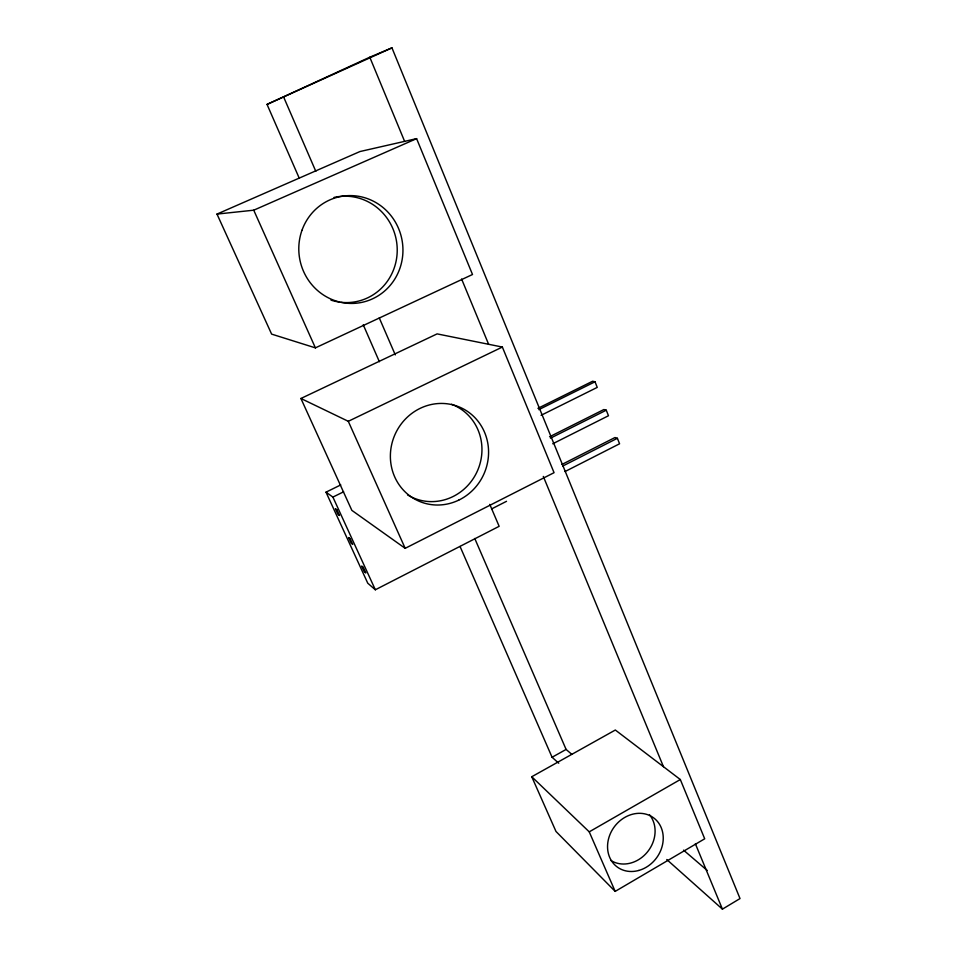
<?xml version="1.0" encoding="UTF-8"?>
<svg xmlns="http://www.w3.org/2000/svg" width="957" height="957" viewBox="0 0 957 957"><rect width="100%" height="100%" fill="white"/><g stroke="black" fill="none" stroke-linecap="round" stroke-linejoin="round"><path stroke-width="1.44" d="M666.766 859.518L722.427 909.15L740.012 898.563L391.951 47.85L369.785 57.205L267.039 104.409L299.302 178.325M615.172 891.398L704.699 838.799L680.319 779.536L615.327 730.024L531.757 776.737L555.981 831.454L615.172 891.398L589.237 831.848L531.757 776.737M589.237 831.848L680.319 779.536M460.054 546.483L552.081 757.262L566.101 749.439L571.748 754.283M340.764 484.912L326.002 492.173L367.763 583.208L375.335 589.775L499.147 526.314L489.781 504.375M561.867 464.48L614.968 437.54L617.397 438.282L619.574 443.785L565.049 471.538M562.788 466.023L617.397 438.282M405.182 548.325L554.055 472.686L502.365 347.056L437.11 333.885L300.917 398.483L351.853 510.368L405.182 548.325L348.288 421.307L300.917 398.483M491.898 508.765L506.528 501.312M549.569 436.763L603.855 409.548L606.271 410.182L608.473 415.745L552.751 443.773M550.466 438.186L606.271 410.182M541.088 415.302L597.24 387.394L595.015 381.771L592.634 381.233L537.93 408.34M538.779 409.656L595.015 381.771M326.002 492.173L332.904 497.09L343.599 491.814M348.288 421.307L502.365 347.056M315.403 347.87L472.507 274.503L416.606 138.633L359.964 151.541L216.988 214.081L271.621 334.113L315.403 347.87L253.737 210.193L216.988 214.081M267.039 104.409L391.951 47.85M253.737 210.193L416.606 138.633M683.549 850.151L707.271 870.487M552.081 757.262L558.756 763.219M332.904 497.09L375.335 589.775M363.241 324.77L379.379 361.722M283.774 97.339L315.81 171.315M379.271 317.903L395.289 354.891M474.756 538.468L566.101 749.439M369.785 57.205L404.62 141.361M461.609 279.037L488.62 344.281M543.313 476.43L663.464 766.701M695.38 843.787L722.427 909.15M649.492 814.754A30.217 25.983 -53.2 0 1 647.04 852.436A30.217 25.983 -53.2 0 1 610.901 860.475M334.017 197.441A53.269 51.367 79.2 0 1 397.095 246.308A53.269 51.367 79.2 0 1 341.254 302.316M339.783 302.137A53.269 51.367 79.2 0 1 331.002 300.139M451.537 404.261A50.577 48.089 -65.4 0 1 476.646 472.579A50.577 48.089 -65.4 0 1 407.538 494.877M336.864 509.782L335.405 508.705L338.012 514.411L339.484 515.5L336.864 509.782M350.118 538.731L348.623 537.547L351.207 543.181L352.714 544.389L350.118 538.731M363.229 567.345L361.686 566.054L364.246 571.628L365.789 572.944L363.229 567.345M638.845 870.439A30.588 26.222 -53.3 0 0 657.603 821.632A30.588 26.222 -53.3 0 0 609.729 835.15A30.588 26.222 -53.3 0 0 638.845 870.439M301.981 230.278A53.987 52.025 79.9 0 0 359.772 302.759A53.987 52.025 79.9 0 0 390.863 215.504A53.987 52.025 79.9 0 0 301.981 230.278M458.702 500.152A51.235 48.64 -65.4 0 0 468.99 412.467A51.235 48.64 -65.4 0 0 390.731 450.089A51.235 48.64 -65.4 0 0 458.702 500.152"/></g></svg>
